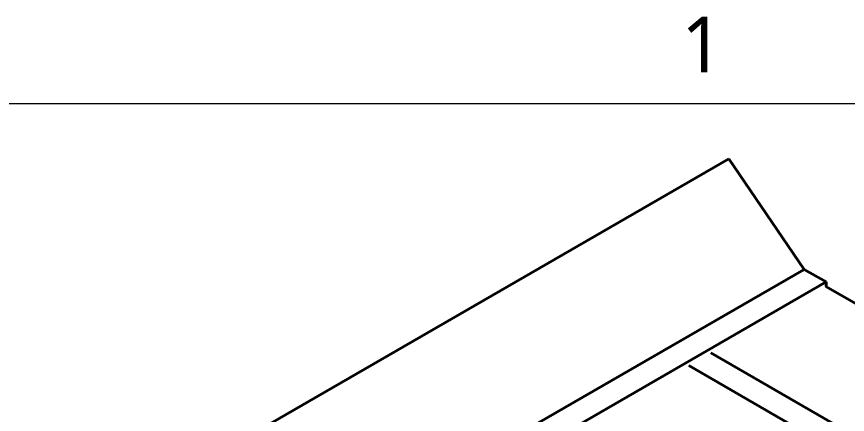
# Model space of a CAD drawing. Header units: inches. Extents: x 0 to 11, y 0 to 8.5.
# Drawn here: x 6.061 to 8.737, y 7.118 to 8.4 of the extents above; entities that cross this region are included whole.
import ezdxf

# ---------------------------------------------------------------- set-up
doc = ezdxf.new("R2010")
doc.units = ezdxf.units.IN
doc.header["$LTSCALE"] = 0.5
doc.header["$MEASUREMENT"] = 0
for name, color, linetype, lineweight in [('BORDER_FRAME', 7, 'Continuous', 15), ('BORDER_ZONES', 7, 'Continuous', 15), ('Visible', 7, 'Continuous', 40)]:
    doc.layers.add(name, color=color, linetype=linetype, lineweight=lineweight)
doc.styles.add('Onshape-Standard', font='NotoSans-Regular.ttf')

msp = doc.modelspace()

# ---------------------------------------------------------------- linework, layer by layer
at = {"layer": 'BORDER_FRAME'}
msp.add_line((0.399, 8.12), (10.639, 8.12), dxfattribs=at)
at = {"layer": 'Visible'}
for p, q in [((6.7753, 7.0294), (8.3545, 7.9411)), ((8.3545, 7.9411), (8.5976, 7.5854)), ((7.0183, 6.6737), (8.5976, 7.5854)), ((8.5976, 7.5854), (8.6683, 7.5446)), ((7.0891, 6.6329), (8.6683, 7.5446)), ((9.0803, 7.292), (8.6677, 7.5303)), ((8.6683, 7.5446), (8.6683, 7.5299)), ((8.7092, 7.0778), (8.2966, 7.316)), ((8.6385, 7.037), (8.2259, 7.2752))]:
    msp.add_line(p, q, dxfattribs=at)

# ---------------------------------------------------------------- texts
at = {"layer": 'BORDER_ZONES', "insert": (8.269, 8.31), "char_height": 0.18, "attachment_point": 5, "style": 'Onshape-Standard'}
msp.add_mtext('1', dxfattribs=at)

doc.saveas('drawing.dxf')
